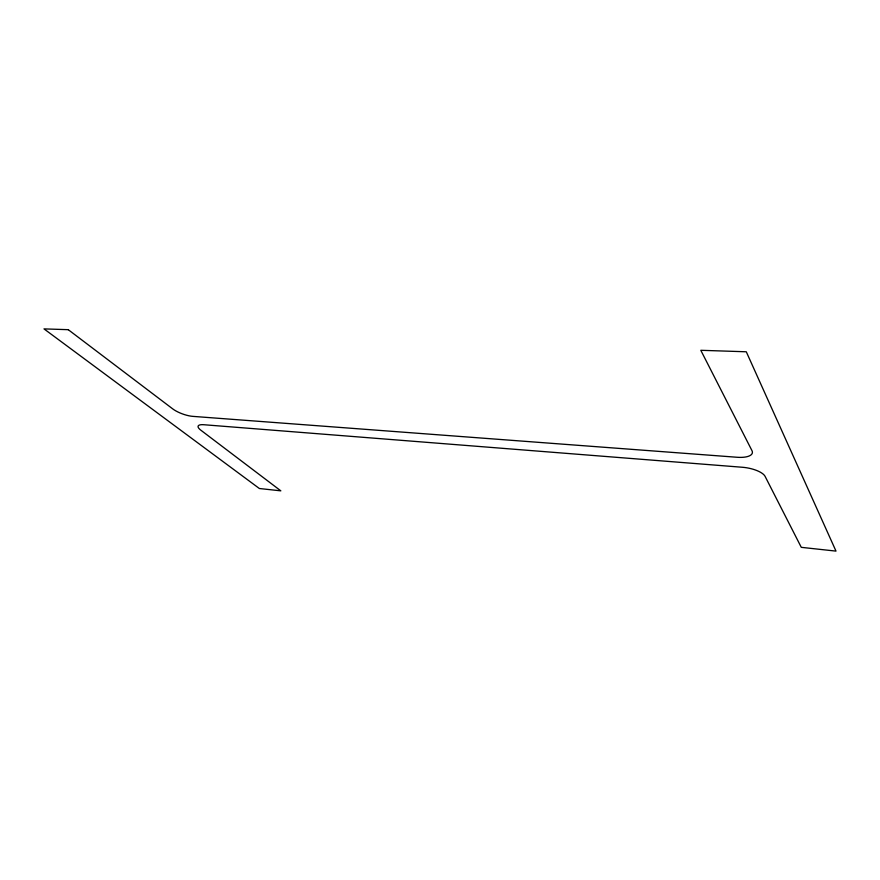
<?xml version="1.0" encoding="UTF-8"?>
<svg xmlns="http://www.w3.org/2000/svg" width="880" height="880" viewBox="0 0 880 880"><rect width="100%" height="100%" fill="white"/><g stroke="black" fill="none" stroke-linecap="round" stroke-linejoin="round"><path stroke-width="1.32" d="M68.255 329.681L44 328.889L259.369 488.51L280.83 490.842L200.761 430.133A14.729 4.312 19.3 0 1 203.742 424.721L742.555 467.28A19.052 6.875 10.7 0 1 765.083 476.355L801.284 547.338L836 551.111L746.284 351.78L700.799 350.295L751.971 450.648A19.767 7.469 10.7 0 1 737.165 457.27L192.863 416.372A15.268 4.565 19.9 0 1 172.777 408.925L68.255 329.681"/></g></svg>
